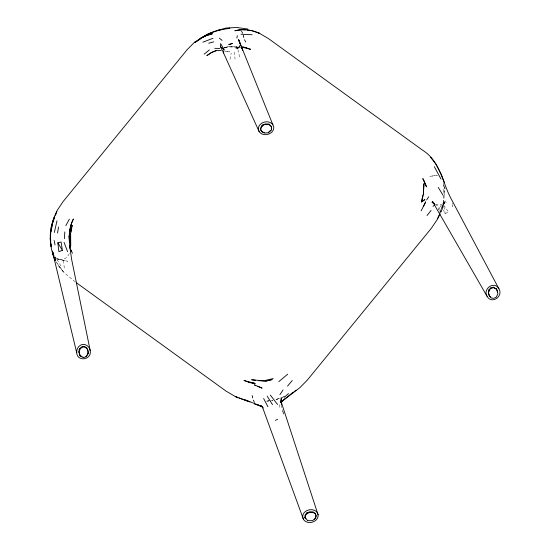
<?xml version="1.0" encoding="UTF-8"?>
<svg xmlns="http://www.w3.org/2000/svg" width="550" height="550" viewBox="0 0 550 550"><rect width="100%" height="100%" fill="white"/><g stroke="black" fill="none" stroke-linecap="round" stroke-linejoin="round"><path stroke-width="0.41" stroke-dasharray="2.75 2.06" d="M440.364 212.307C443.362 204.744 444.902 196.405 444.077 188.265M452.595 204.469L452.478 206.58L452.678 203.067M239.793 45.258L239.642 46.764L239.752 45.911L237.6 48.386L239.992 46.867L235.524 48.991L240.268 47.369M281.071 405.034L283.532 414.301L283.711 412.892M279.311 407.323L279.819 403.851M229.989 59.297L231.227 53.054M69.348 253.584L66.901 257.503L63.229 259.373L59.297 259.456L59.723 259.621L56.726 258.005M439.986 211.963L443.224 203.143L444.118 189.09M440.949 212.341L445.466 200.681L439.271 213.359M438.68 209.715L440.557 206.119M443.101 204.916L445.067 201.561L446.38 202.799M445.067 201.561L441.932 204.373L442.585 203.919L438.982 205.033L436.013 204.593M276.066 399.575L281.572 397.671M282.37 397.375L285.539 396.179L275.337 399.596M445.163 213.455L448.663 212.149L443.603 205.04L440.392 205.954L445.163 213.455L443.603 205.04M275.241 420.283L278.795 419.196L275.241 420.269M239.167 46.991L234.926 48.132L239.319 47.321M224.001 48.029L227.714 47.087L224.51 47.85M224.593 47.438L233.991 46.214L239.546 46.448M266.406 401.163L268.826 400.737M276.018 399.458L277.606 399.169M271.322 400.641L272.986 400.379L271.343 400.592M437.298 175.278L429.866 176.364L437.223 175.312M270.524 400.703L266.434 401.239L268.861 400.964M242.021 47.63L227.796 46.812L222.523 48.373L227.824 46.805L235.042 46.681L239.697 47.314M56.189 258.803L67.677 261.243L56.018 258.686M435.27 204.483L437.463 205.652L439.677 211.406M75.281 281.944L63.896 272.415L56.485 262.536M58.809 266.111L63.896 272.415L58.809 266.111L56.375 261.862M56.925 259.531L61.951 267.541M241.691 31.24L242.804 34.409M243.079 35.2L245.85 43.127L242.612 33.784M241.532 30.669L242.337 33.007M237.916 49.576L239.601 57.035M282.886 411.008L283.532 414.301M63.209 260.487L64.46 268.496M234.389 52.03L235.042 59.118M443.321 182.909L443.438 184.449M443.802 189.159L444.263 195.154M444.599 201.781L440.66 212.286L444.599 201.781M229.928 51.92L225.129 51.095L229.928 51.92M254.375 402.531L251.694 394.474L254.334 402.497"/><path stroke-width="0.82" d="M69.444 242.344C69.162 234.389 69.513 226.146 73.404 218.989L71.136 224.304L69.754 230.292L69.018 236.94M423.328 194.528L423.94 183.748L423.328 194.528L421.513 202.001L424.765 199.65L421.513 202.001L422.847 195.312M55.433 215.353L56.904 211.344C48.764 226.256 47.994 245.087 55.419 260.425M223.568 53.013L220.536 46.778L220.577 43.567L224.008 49.486L223.568 53.013L259.174 131.67C263.189 137.411 274.093 134.372 273.797 127.132L238.652 39.793L240.096 43.952L240.034 42.996M280.906 402.703L281.311 398.056L280.83 401.933M70.441 239.47L70.613 233.64L72.126 225.383L69.829 230.237L72.126 225.383L70.792 232.079M271.404 129.174L271.542 126.713L268.971 124.121L265.574 123.874L262.322 125.091L260.432 128.322L261.113 130.666L263.099 132.296L264.481 132.419M306.632 513.026L312.496 512.263L315.315 513.721L316.181 515.804L315.604 518.313L312.503 520.678L307.691 520.651L304.947 517.619L305.085 515.171L306.632 513.026L309.918 511.727L313.39 512.043L315.377 513.679L316.058 516.01L315.301 517.309M70.015 248.593L69.706 245.864L71.596 259.208L90.228 350.707C91.96 359.824 77.371 362.251 76.691 352.736L52.374 251.199L53.529 254.746M64.384 238.645L64.797 231.949M76.691 352.736C76.319 348.941 78.808 345.159 82.617 344.389C86.398 344.039 89.76 347.002 90.228 350.707M271.542 126.713L271.452 130.13L268.18 132.818L264.351 133.024L261.532 131.567L260.659 129.47L262.322 125.091M305.119 518.21L305.394 515.158L308.674 512.476M281.593 404.436L280.947 401.149L318.134 514.91C318.532 522.191 307.594 525.271 303.538 519.564L262.783 407.99L261.422 405.797L262.962 407.715M79.269 349.181L78.856 352.447L80.211 355.946L83.373 357.658L86.439 356.62L88.358 352.956L87.588 349.422L85.36 347.229L82.995 346.961L79.269 349.181L82.101 346.624L84.679 346.644L86.866 348.033L88.083 351.106L87.594 354.441L86.694 355.417M497.626 291.892L496.506 288.86L493.178 287.189L490.696 287.946L488.895 289.905L488.407 293.226L489.624 296.306L490.717 297M236.906 38.094L237.277 35.661M57.564 232.987L58.534 227.033M496.506 288.86L497.908 293.714L496.272 297.137L493.852 298.306L491.487 298.059L489.266 295.866L488.496 292.339L488.895 289.905M54.354 232.444L56.973 220.839M54.842 216.954L51.301 226.579L50.215 239.085L51.212 246.812L50.978 243.726M488.496 292.339L490.696 287.946M437.628 218.377L438.996 215.346M80.575 348.143L78.946 351.574L80.211 355.946M423.651 206.085L425.693 201.829L421.163 210.822M440.172 213.867L437.463 219.202L431.447 228.147L307.374 380.036L299.736 387.798L280.899 402.146L293.356 391.992M87.594 354.441L88.358 352.956M65.849 225.637L69.389 219.141M426.58 200.042L428.684 196.804M279.902 394.687L283.037 389.971M56.939 210.767L63.085 201.575L187.158 49.686L195.016 41.731M270.634 130.247L268.18 132.818M427.034 215.531L431.09 210.389M287.526 386.141L292.263 380.511M280.988 402.662L284.494 399.08M284.426 397.251L288.509 393.546M287.726 374.172L278.802 381.652M433.022 206.367L434.706 204.958M204.16 54.161L209.413 49.885M294.766 391.16L296.01 390.163M261.243 126.968L264.351 124.609L269.156 124.637L271.734 127.078M201.176 38.5L194.789 42.549C204.669 34.464 216.913 29.054 229.735 28.27L226.511 28.841M194.789 42.549L200.53 38.438L206.559 35.496L212.486 33.722L205.796 35.805L200.544 38.431L208.993 33.543L221.547 29.336L229.735 28.27M314.16 519.248L315.604 518.313M202.599 37.599L208.993 33.543M202.888 42.212L212.953 38.287M62.377 250.333L58.877 251.639L57.846 242.784L61.091 241.966L62.377 250.333L57.846 242.784M490.414 288.668L493.474 287.623L496.636 289.341M208.704 43.203L213.689 41.862M265.911 380.256L273.137 378.586M216.927 30.546L221.698 29.7M216.817 50.641L221.134 50.414M225.61 28.071L236.837 27.5L247.871 29.026M239.635 29.92L241.258 29.886M214.775 48.345L219.752 48.441M258.603 380.71L266.021 381.054L272.168 379.576L266.001 381.061L251.625 379.761L255.502 380.284M240.976 34.217L252.106 34.76M245.362 30.009L241.141 29.652L234.822 30.786C242.976 28.517 251.653 29.762 259.277 33.234L251.274 30.504L247.053 30.154M248.249 382.408L255.049 383.433L243.994 380.497L249.308 382.346L255.049 383.433M242.818 47.059L244.454 47.362M242.612 47.025L246.448 47.747M241.911 47.066L250.573 49.321L245.272 47.513M249.968 401.961L235.256 396.488L236.754 397.093M249.067 401.582L239.002 398.007M254.588 404.016L261.827 406.512M85.793 356.393L86.439 356.62M244.138 399.458L261.917 406.484M255.771 385.44L254.292 384.856L262.109 388.142L257.909 386.334M256.933 404.346L262.151 406.869L263.093 407.976M79.984 355.472L81.977 356.476M237.552 397.842L226.022 391.091L76.67 282.954M258.28 32.581L268.51 38.631L422.723 150.287C440.598 161.535 442.303 182.985 451.681 199.815L498.926 288.791C503.635 296.354 491.494 304.673 487.08 296.299L432.499 201.527L434.266 203.658M434.026 203.452L431.963 202.139L434.019 203.679M54.347 258.321L52.669 253.777M220.536 46.778L224.008 49.486M219.416 38.177L222.097 40.411M272.944 124.761C268.895 119.075 258.067 122.086 258.314 129.312L259.174 131.67M304.947 517.619L305.972 518.657M498.926 288.791C494.519 280.418 482.433 288.757 487.08 296.299M430.636 157.307L435.957 164.223L441.43 174.673L444.366 182.504M270.353 395.113L277.551 404.491M493.178 287.189L493.474 287.623M267.176 396.124L272.498 404.669M438.274 187.44L443.08 195.291M434.301 166.671L440.983 179.032M72.552 253.268L70.503 249.418L71.431 251.316M263.636 398.509L267.939 406.752M307.519 520.217L307.691 520.651M443.444 184.931L444.957 188.726M238.652 39.793L242.749 50.242L241.402 46.791M64.054 242.357L67.588 251.659M268.971 124.121L269.156 124.637M318.134 514.91C316.449 506.55 302.184 508.888 302.686 517.199L303.538 519.564M52.759 252.436L53.873 255.887L52.374 251.199M54.168 240.474L55.034 244.936M83.304 357.143L83.373 357.658M68.97 236.686L69.926 247.796M50.27 234.568L50.531 237.992M50.662 239.704L50.799 241.416M70.613 233.64L70.668 246.159L70.613 233.64M55.062 257.207L54.862 260.714L55.062 257.207M52.14 224.538L51.177 231.199L52.326 223.685L54.017 217.807L52.14 224.538M211.496 52.477L206.841 55.646L211.489 52.491L216.645 50.469L211.496 52.477M232.292 43.491L228.745 44.591L232.299 43.505M423.94 180.771L422.792 178.578L426.532 186.856L423.94 180.771"/></g></svg>
